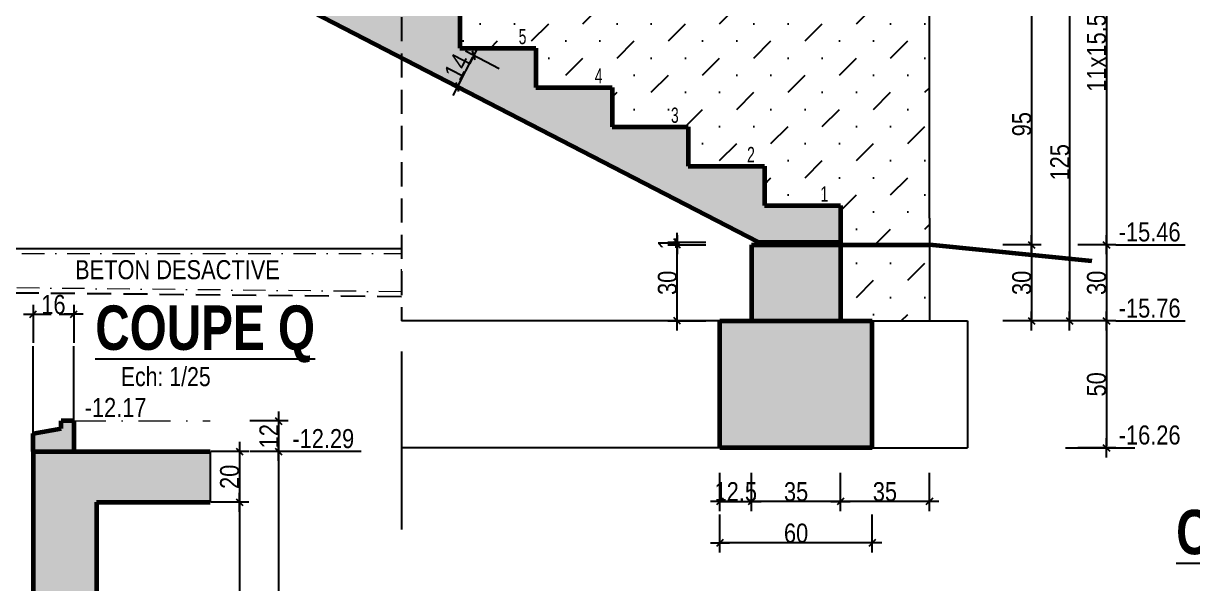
# Model space of a CAD drawing. Header units: millimetres. Extents: x 0 to 23921, y -3644 to 563.
# Drawn here: x 15260 to 16181, y -2215 to -1774 of the extents above; entities that cross this region are included whole.
import ezdxf
from ezdxf.enums import TextEntityAlignment as Align

# ---------------------------------------------------------------- set-up
doc = ezdxf.new("R2010")
doc.units = ezdxf.units.MM
doc.linetypes.add('CACHEX2', pattern=[19.05, 12.7, -6.35])
doc.linetypes.add('TIRETPTX2', pattern=[50.8, 25.4, -12.7, 0, -12.7])
for name, color, linetype in [('01_cote_gen', 4, 'Continuous'), ('01_linteaux', 2, 'Continuous'), ('01_murs_sup', 2, 'CACHEX2'), ('01_poch_BN', 9, 'Continuous'), ('01_poch_murs', 253, 'Continuous'), ('01_texte', 230, 'Continuous'), ('AA_COTES', 2, 'Continuous')]:
    doc.layers.add(name, color=color, linetype=linetype)
doc.layers.add('01_murs_coup', color=5, linetype='Continuous', lineweight=60)
doc.layers.add('01_tram_axes', color=2, linetype='TIRETPTX2', lineweight=9)
doc.styles.add('ARIAL NA', font='ARIALN.TTF')
doc.styles.add('impact', font='impact.ttf')
doc.styles.add('MATTE_TXT', font='arial.ttf')
doc.styles.add('STYLE2', font='ARIALN.TTF')
doc.dimstyles.new('JB25', dxfattribs={"dimscale": 0.1, "dimtxt": 150, "dimasz": 15, "dimexe": 0.1, "dimexo": 0.1, "dimgap": 0.09, "dimtad": 1, "dimdec": 1, "dimlfac": 0.5, "dimdsep": 46, "dimtxsty": 'STYLE2', "dimblk1": 'BOND_G', "dimblk2": 'BOND_D', "dimsah": 1, "dimcen": 1.5, "dimdle": 0.01, "dimse1": 1, "dimse2": 1, "dimclrd": 4, "dimclre": 2, "dimclrt": 6, "dimazin": 2, "dimtfac": 2.333333, "dimtdec": 1, "dimtix": 1, "dimtmove": 2, "dimatfit": 3, "dimldrblk": 'BOND_G', "dimfxl": 1, "dimtolj": 1, "dimtzin": 0, "dimarcsym": 0})
pattern_1 = [(45, (-7939.609, -2972.95), (13.470384, 40.411153), [19.05, -19.05, 0, -19.05, 0, -19.05])]

# ---------------------------------------------------------------- blocks, each defined once
blk = doc.blocks.new('BOND_G')
at = {"layer": 'AA_COTES', "color": 0}
for p, q in [((0, -5), (0, 15)), ((5, 0), (-5, 0)), ((1.77, 1.77), (-1.77, -1.77))]:
    blk.add_line(p, q, dxfattribs=at)
blk = doc.blocks.new('BOND_D')
at = {"layer": 'AA_COTES', "color": 0}
for p, q in [((5, 0), (-5, 0)), ((-1.77, -1.77), (1.77, 1.77)), ((0, 5), (0, -15))]:
    blk.add_line(p, q, dxfattribs=at)
blk = doc.blocks.new('*D3061')
at = {"layer": '01_cote_gen', "color": 4, "lineweight": -2, "transparency": 16777216}
blk.add_line((16113.39, -1608.59), (16113.39, -1946.59), dxfattribs=at)
at = {"layer": 'Defpoints', "color": 0, "transparency": 16777216}
for p in [(15356.9, -1607.09), (15991.9, -1948.09), (16113.39, -1948.09)]:
    blk.add_point(p, dxfattribs=at)
at = {"layer": '01_cote_gen', "color": 4, "lineweight": -2, "transparency": 16777216, "xscale": 1.5, "yscale": 1.5, "zscale": 1.5}
for name, p, rotation in [('BOND_G', (16113.39, -1607.09), 90), ('BOND_D', (16113.39, -1948.09), 270)]:
    blk.add_blockref(name, p, dxfattribs=dict(at, rotation=rotation))
at = {"layer": '01_cote_gen', "color": 6, "transparency": 16777216, "insert": (16105.72, -1777.59), "char_height": 15, "attachment_point": 5, "rotation": 90, "style": 'STYLE2'}
blk.add_mtext('\\A1;11x15.5=171', dxfattribs=at)
blk = doc.blocks.new('*D3062')
at = {"layer": '01_cote_gen', "color": 4, "lineweight": -2, "transparency": 16777216}
blk.add_line((16113.39, -1949.59), (16113.39, -2006.59), dxfattribs=at)
at = {"layer": 'Defpoints', "color": 0, "transparency": 16777216}
for p in [(16090.89, -1948.09), (16056.9, -2008.09), (16113.39, -2008.09)]:
    blk.add_point(p, dxfattribs=at)
at = {"layer": '01_cote_gen', "color": 4, "lineweight": -2, "transparency": 16777216, "xscale": 1.5, "yscale": 1.5, "zscale": 1.5}
for name, p, rotation in [('BOND_G', (16113.39, -1948.09), 90), ('BOND_D', (16113.39, -2008.09), 270)]:
    blk.add_blockref(name, p, dxfattribs=dict(at, rotation=rotation))
at = {"layer": '01_cote_gen', "color": 6, "transparency": 16777216, "insert": (16105.72, -1978.09), "char_height": 15, "attachment_point": 5, "rotation": 90, "style": 'STYLE2'}
blk.add_mtext('\\A1;30', dxfattribs=at)
blk = doc.blocks.new('*D3063')
at = {"layer": '01_cote_gen', "color": 4, "lineweight": -2, "transparency": 16777216}
blk.add_line((16113.39, -2009.59), (16113.39, -2106.59), dxfattribs=at)
at = {"layer": 'Defpoints', "color": 0, "transparency": 16777216}
for p in [(16090.89, -2008.09), (16056.9, -2108.09), (16113.39, -2108.09)]:
    blk.add_point(p, dxfattribs=at)
at = {"layer": '01_cote_gen', "color": 4, "lineweight": -2, "transparency": 16777216, "xscale": 1.5, "yscale": 1.5, "zscale": 1.5}
for name, p, rotation in [('BOND_G', (16113.39, -2008.09), 90), ('BOND_D', (16113.39, -2108.09), 270)]:
    blk.add_blockref(name, p, dxfattribs=dict(at, rotation=rotation))
at = {"layer": '01_cote_gen', "color": 6, "transparency": 16777216, "insert": (16105.72, -2058.09), "char_height": 15, "attachment_point": 5, "rotation": 90, "style": 'STYLE2'}
blk.add_mtext('\\A1;50', dxfattribs=at)
blk = doc.blocks.new('*D3090')
at = {"layer": '01_cote_gen', "color": 4, "lineweight": -2, "transparency": 16777216}
blk.add_line((15972.42, -2150.4), (15905.42, -2150.4), dxfattribs=at)
at = {"layer": 'Defpoints', "color": 0, "transparency": 16777216}
for p in [(15903.92, -1993.86), (15973.92, -2008.09), (15903.92, -2150.4)]:
    blk.add_point(p, dxfattribs=at)
at = {"layer": '01_cote_gen', "color": 4, "lineweight": -2, "transparency": 16777216, "xscale": 1.5, "yscale": 1.5, "zscale": 1.5, "rotation": 180}
blk.add_blockref('BOND_D', (15903.92, -2150.4), dxfattribs=at)
at = {"layer": '01_cote_gen', "color": 4, "lineweight": -2, "transparency": 16777216, "xscale": 1.5, "yscale": 1.5, "zscale": 1.5}
blk.add_blockref('BOND_G', (15973.92, -2150.4), dxfattribs=at)
at = {"layer": '01_cote_gen', "color": 6, "transparency": 16777216, "insert": (15938.92, -2142.73), "char_height": 15, "attachment_point": 5, "style": 'STYLE2'}
blk.add_mtext('\\A1;35', dxfattribs=at)
blk = doc.blocks.new('*D3083')
at = {"layer": '01_cote_gen', "color": 4, "lineweight": -2, "transparency": 16777216}
blk.add_line((15902.42, -2150.4), (15835.42, -2150.4), dxfattribs=at)
at = {"layer": 'Defpoints', "color": 0, "transparency": 16777216}
for p in [(15833.92, -1995.78), (15903.92, -1995.78), (15833.92, -2150.4)]:
    blk.add_point(p, dxfattribs=at)
at = {"layer": '01_cote_gen', "color": 4, "lineweight": -2, "transparency": 16777216, "xscale": 1.5, "yscale": 1.5, "zscale": 1.5, "rotation": 180}
blk.add_blockref('BOND_D', (15833.92, -2150.4), dxfattribs=at)
at = {"layer": '01_cote_gen', "color": 4, "lineweight": -2, "transparency": 16777216, "xscale": 1.5, "yscale": 1.5, "zscale": 1.5}
blk.add_blockref('BOND_G', (15903.92, -2150.4), dxfattribs=at)
at = {"layer": '01_cote_gen', "color": 6, "transparency": 16777216, "insert": (15868.92, -2142.73), "char_height": 15, "attachment_point": 5, "style": 'STYLE2'}
blk.add_mtext('\\A1;35', dxfattribs=at)
blk = doc.blocks.new('*D3084')
at = {"layer": '01_cote_gen', "color": 4, "lineweight": -2, "transparency": 16777216}
blk.add_line((15927.42, -2183.05), (15810.42, -2183.05), dxfattribs=at)
at = {"layer": 'Defpoints', "color": 0, "transparency": 16777216}
for p in [(15928.92, -2071.17), (15808.92, -2082.21), (15808.92, -2183.05)]:
    blk.add_point(p, dxfattribs=at)
at = {"layer": '01_cote_gen', "color": 4, "lineweight": -2, "transparency": 16777216, "xscale": 1.5, "yscale": 1.5, "zscale": 1.5, "rotation": 180}
blk.add_blockref('BOND_D', (15808.92, -2183.05), dxfattribs=at)
at = {"layer": '01_cote_gen', "color": 4, "lineweight": -2, "transparency": 16777216, "xscale": 1.5, "yscale": 1.5, "zscale": 1.5}
blk.add_blockref('BOND_G', (15928.92, -2183.05), dxfattribs=at)
at = {"layer": '01_cote_gen', "color": 6, "transparency": 16777216, "insert": (15868.92, -2175.38), "char_height": 15, "attachment_point": 5, "style": 'STYLE2'}
blk.add_mtext('\\A1;60', dxfattribs=at)
blk = doc.blocks.new('*D3085')
at = {"layer": '01_cote_gen', "color": 4, "lineweight": -2, "transparency": 16777216}
for p, q in [((15807.42, -2150.4), (15805.92, -2150.4)), ((15808.92, -2150.4), (15833.92, -2150.4)), ((15835.42, -2150.4), (15836.92, -2150.4))]:
    blk.add_line(p, q, dxfattribs=at)
at = {"layer": 'Defpoints', "color": 0, "transparency": 16777216}
for p in [(15833.92, -1988.58), (15808.92, -2025.07), (15833.92, -2150.4)]:
    blk.add_point(p, dxfattribs=at)
at = {"layer": '01_cote_gen', "color": 4, "lineweight": -2, "transparency": 16777216, "xscale": 1.5, "yscale": 1.5, "zscale": 1.5}
blk.add_blockref('BOND_G', (15808.92, -2150.4), dxfattribs=at)
at = {"layer": '01_cote_gen', "color": 4, "lineweight": -2, "transparency": 16777216, "xscale": 1.5, "yscale": 1.5, "zscale": 1.5, "rotation": 180}
blk.add_blockref('BOND_D', (15833.92, -2150.4), dxfattribs=at)
at = {"layer": '01_cote_gen', "color": 6, "transparency": 16777216, "insert": (15821.42, -2142.73), "char_height": 15, "attachment_point": 5, "style": 'STYLE2'}
blk.add_mtext('\\A1;12.5', dxfattribs=at)
blk = doc.blocks.new('*D3055')
at = {"layer": '01_cote_gen', "color": 4, "lineweight": -2, "transparency": 16777216}
blk.add_line((16054.44, -1759.59), (16054.44, -1946.59), dxfattribs=at)
at = {"layer": 'Defpoints', "color": 0, "transparency": 16777216}
for p in [(15998.46, -1758.09), (15938.46, -1948.09), (16054.44, -1948.09)]:
    blk.add_point(p, dxfattribs=at)
at = {"layer": '01_cote_gen', "color": 4, "lineweight": -2, "transparency": 16777216, "xscale": 1.5, "yscale": 1.5, "zscale": 1.5}
for name, p, rotation in [('BOND_G', (16054.44, -1758.09), 90), ('BOND_D', (16054.44, -1948.09), 270)]:
    blk.add_blockref(name, p, dxfattribs=dict(at, rotation=rotation))
at = {"layer": '01_cote_gen', "color": 6, "transparency": 16777216, "insert": (16046.78, -1853.09), "char_height": 15, "attachment_point": 5, "rotation": 90, "style": 'STYLE2'}
blk.add_mtext('\\A1;95', dxfattribs=at)
blk = doc.blocks.new('*D3059')
at = {"layer": '01_cote_gen', "color": 4, "lineweight": -2, "transparency": 16777216}
blk.add_line((15305.42, -1502.58), (15902.42, -1502.58), dxfattribs=at)
at = {"layer": 'Defpoints', "color": 0, "transparency": 16777216}
for p in [(15903.92, -1502.58), (15303.92, -1573.47), (15903.92, -1883.47)]:
    blk.add_point(p, dxfattribs=at)
at = {"layer": '01_cote_gen', "color": 4, "lineweight": -2, "transparency": 16777216, "xscale": 1.5, "yscale": 1.5, "zscale": 1.5, "rotation": 180}
blk.add_blockref('BOND_G', (15303.92, -1502.58), dxfattribs=at)
at = {"layer": '01_cote_gen', "color": 4, "lineweight": -2, "transparency": 16777216, "xscale": 1.5, "yscale": 1.5, "zscale": 1.5}
blk.add_blockref('BOND_D', (15903.92, -1502.58), dxfattribs=at)
at = {"layer": '01_cote_gen', "color": 6, "transparency": 16777216, "insert": (15621.35, -1494.91), "char_height": 15, "attachment_point": 5, "style": 'STYLE2'}
blk.add_mtext('\\A1;10x30=300', dxfattribs=at)
blk = doc.blocks.new('*D3044')
at = {"layer": '01_cote_gen', "color": 4, "lineweight": -2, "transparency": 16777216}
blk.add_line((16084.44, -1759.59), (16084.44, -2006.59), dxfattribs=at)
at = {"layer": 'Defpoints', "color": 0, "transparency": 16777216}
for p in [(16058.7, -1758.09), (16017.31, -2008.09), (16084.44, -2008.09)]:
    blk.add_point(p, dxfattribs=at)
at = {"layer": '01_cote_gen', "color": 4, "lineweight": -2, "transparency": 16777216, "xscale": 1.5, "yscale": 1.5, "zscale": 1.5}
for name, p, rotation in [('BOND_G', (16084.44, -1758.09), 90), ('BOND_D', (16084.44, -2008.09), 270)]:
    blk.add_blockref(name, p, dxfattribs=dict(at, rotation=rotation))
at = {"layer": '01_cote_gen', "color": 6, "transparency": 16777216, "insert": (16076.78, -1883.09), "char_height": 15, "attachment_point": 5, "rotation": 90, "style": 'STYLE2'}
blk.add_mtext('\\A1;125', dxfattribs=at)
blk = doc.blocks.new('*D3045')
at = {"layer": '01_cote_gen', "color": 4, "lineweight": -2, "transparency": 16777216}
blk.add_line((16054.44, -1949.59), (16054.44, -2006.59), dxfattribs=at)
at = {"layer": 'Defpoints', "color": 0, "transparency": 16777216}
for p in [(16061.94, -1948.09), (16020.55, -2008.09), (16054.44, -2008.09)]:
    blk.add_point(p, dxfattribs=at)
at = {"layer": '01_cote_gen', "color": 4, "lineweight": -2, "transparency": 16777216, "xscale": 1.5, "yscale": 1.5, "zscale": 1.5}
for name, p, rotation in [('BOND_G', (16054.44, -1948.09), 90), ('BOND_D', (16054.44, -2008.09), 270)]:
    blk.add_blockref(name, p, dxfattribs=dict(at, rotation=rotation))
at = {"layer": '01_cote_gen', "color": 6, "transparency": 16777216, "insert": (16046.78, -1978.09), "char_height": 15, "attachment_point": 5, "rotation": 90, "style": 'STYLE2'}
blk.add_mtext('\\A1;30', dxfattribs=at)
blk = doc.blocks.new('*D3075')
at = {"layer": '01_cote_gen', "color": 4, "lineweight": -2, "transparency": 16777216}
blk.add_line((15775.28, -2006.59), (15775.28, -1949.59), dxfattribs=at)
at = {"layer": 'Defpoints', "color": 0, "transparency": 16777216}
for p in [(15775.28, -1948.09), (15865.1, -1948.09), (15865.1, -2008.09)]:
    blk.add_point(p, dxfattribs=at)
at = {"layer": '01_cote_gen', "color": 4, "lineweight": -2, "transparency": 16777216, "xscale": 1.5, "yscale": 1.5, "zscale": 1.5}
for name, p, rotation in [('BOND_D', (15775.28, -1948.09), 90), ('BOND_G', (15775.28, -2008.09), 270)]:
    blk.add_blockref(name, p, dxfattribs=dict(at, rotation=rotation))
at = {"layer": '01_cote_gen', "color": 6, "transparency": 16777216, "insert": (15767.61, -1978.09), "char_height": 15, "attachment_point": 5, "rotation": 90, "style": 'STYLE2'}
blk.add_mtext('\\A1;30', dxfattribs=at)
blk = doc.blocks.new('*D3076')
at = {"layer": '01_cote_gen', "color": 4, "lineweight": -2, "transparency": 16777216}
for p, q in [((15775.28, -1944.59), (15775.28, -1943.09)), ((15775.28, -1946.09), (15775.28, -1948.09)), ((15775.28, -1949.59), (15775.28, -1951.09))]:
    blk.add_line(p, q, dxfattribs=at)
at = {"layer": 'Defpoints', "color": 0, "transparency": 16777216}
for p in [(15775.28, -1948.09), (15851.95, -1946.09), (15851.95, -1948.09)]:
    blk.add_point(p, dxfattribs=at)
at = {"layer": '01_cote_gen', "color": 4, "lineweight": -2, "transparency": 16777216, "xscale": 1.5, "yscale": 1.5, "zscale": 1.5}
for name, p, rotation in [('BOND_G', (15775.28, -1946.09), 270), ('BOND_D', (15775.28, -1948.09), 90)]:
    blk.add_blockref(name, p, dxfattribs=dict(at, rotation=rotation))
at = {"layer": '01_cote_gen', "color": 6, "transparency": 16777216, "insert": (15767.74, -1947.09), "char_height": 15, "attachment_point": 5, "rotation": 90, "style": 'STYLE2'}
blk.add_mtext('\\A1;1', dxfattribs=at)
blk = doc.blocks.new('*D3054')
at = {"layer": '01_cote_gen', "color": 4, "lineweight": -2, "transparency": 16777216}
blk.add_line((15602.86, -1822.37), (15614.34, -1800.16), dxfattribs=at)
at = {"layer": 'Defpoints', "color": 0, "transparency": 16777216}
for p in [(15615.03, -1798.83), (15644.79, -1814.2), (15631.93, -1839.08)]:
    blk.add_point(p, dxfattribs=at)
at = {"layer": '01_cote_gen', "color": 4, "lineweight": -2, "transparency": 16777216, "xscale": 1.5, "yscale": 1.5, "zscale": 1.5}
for name, p, rotation in [('BOND_D', (15615.03, -1798.83), 62.67610869865847), ('BOND_G', (15602.17, -1823.7), 242.6761086986585)]:
    blk.add_blockref(name, p, dxfattribs=dict(at, rotation=rotation))
at = {"layer": '01_cote_gen', "color": 6, "transparency": 16777216, "insert": (15601.9, -1807.8), "char_height": 15, "attachment_point": 5, "rotation": 62.67611, "style": 'STYLE2'}
blk.add_mtext('\\A1;14', dxfattribs=at)
blk = doc.blocks.new('*D3092')
at = {"layer": '01_cote_gen', "color": 4, "lineweight": -2, "transparency": 16777216}
blk.add_line((15430.32, -2112.43), (15430.32, -2149.43), dxfattribs=at)
at = {"layer": 'Defpoints', "color": 0, "transparency": 16777216}
for p in [(15337.48, -2110.93), (15362.48, -2150.93), (15430.32, -2150.93)]:
    blk.add_point(p, dxfattribs=at)
at = {"layer": '01_cote_gen', "color": 4, "lineweight": -2, "transparency": 16777216, "xscale": 1.5, "yscale": 1.5, "zscale": 1.5}
for name, p, rotation in [('BOND_G', (15430.32, -2110.93), 90), ('BOND_D', (15430.32, -2150.93), 270)]:
    blk.add_blockref(name, p, dxfattribs=dict(at, rotation=rotation))
at = {"layer": '01_cote_gen', "color": 6, "transparency": 16777216, "insert": (15422.65, -2130.93), "char_height": 15, "attachment_point": 5, "rotation": 90, "style": 'STYLE2'}
blk.add_mtext('\\A1;20', dxfattribs=at)
blk = doc.blocks.new('*D3093')
at = {"layer": '01_cote_gen', "color": 4, "lineweight": -2, "transparency": 16777216}
blk.add_line((15430.32, -2152.43), (15430.32, -2745.43), dxfattribs=at)
at = {"layer": 'Defpoints', "color": 0, "transparency": 16777216}
for p in [(15339.23, -2150.93), (15375.4, -2746.93), (15430.32, -2746.93)]:
    blk.add_point(p, dxfattribs=at)
at = {"layer": '01_cote_gen', "color": 4, "lineweight": -2, "transparency": 16777216, "xscale": 1.5, "yscale": 1.5, "zscale": 1.5}
for name, p, rotation in [('BOND_G', (15430.32, -2150.93), 90), ('BOND_D', (15430.32, -2746.93), 270)]:
    blk.add_blockref(name, p, dxfattribs=dict(at, rotation=rotation))
at = {"layer": '01_cote_gen', "color": 6, "transparency": 16777216, "insert": (15422.65, -2448.93), "char_height": 15, "attachment_point": 5, "rotation": 90, "style": 'STYLE2'}
blk.add_mtext('\\A1;298', dxfattribs=at)
blk = doc.blocks.new('*D3094')
at = {"layer": '01_cote_gen', "color": 4, "lineweight": -2, "transparency": 16777216}
blk.add_line((15461.13, -2112.43), (15461.13, -2745.43), dxfattribs=at)
at = {"layer": 'Defpoints', "color": 0, "transparency": 16777216}
for p in [(15355.3, -2110.93), (15355.3, -2746.93), (15461.13, -2746.93)]:
    blk.add_point(p, dxfattribs=at)
at = {"layer": '01_cote_gen', "color": 4, "lineweight": -2, "transparency": 16777216, "xscale": 1.5, "yscale": 1.5, "zscale": 1.5}
for name, p, rotation in [('BOND_G', (15461.13, -2110.93), 90), ('BOND_D', (15461.13, -2746.93), 270)]:
    blk.add_blockref(name, p, dxfattribs=dict(at, rotation=rotation))
at = {"layer": '01_cote_gen', "color": 6, "transparency": 16777216, "insert": (15453.47, -2428.93), "char_height": 15, "attachment_point": 5, "rotation": 90, "style": 'STYLE2'}
blk.add_mtext('\\A1;318', dxfattribs=at)
blk = doc.blocks.new('*D3095')
at = {"layer": '01_cote_gen', "color": 4, "lineweight": -2, "transparency": 16777216}
blk.add_line((15461.13, -2088.43), (15461.13, -2109.43), dxfattribs=at)
at = {"layer": 'Defpoints', "color": 0, "transparency": 16777216}
for p in [(15372.72, -2086.93), (15372.72, -2110.93), (15461.13, -2110.93)]:
    blk.add_point(p, dxfattribs=at)
at = {"layer": '01_cote_gen', "color": 4, "lineweight": -2, "transparency": 16777216, "xscale": 1.5, "yscale": 1.5, "zscale": 1.5}
for name, p, rotation in [('BOND_G', (15461.13, -2086.93), 90), ('BOND_D', (15461.13, -2110.93), 270)]:
    blk.add_blockref(name, p, dxfattribs=dict(at, rotation=rotation))
at = {"layer": '01_cote_gen', "color": 6, "transparency": 16777216, "insert": (15453.59, -2098.93), "char_height": 15, "attachment_point": 5, "rotation": 90, "style": 'STYLE2'}
blk.add_mtext('\\A1;12', dxfattribs=at)
blk = doc.blocks.new('*D3099')
at = {"layer": '01_murs_sup', "color": 4, "lineweight": -2, "transparency": 16777216}
blk.add_line((15269.27, -2002.86), (15298.27, -2002.86), dxfattribs=at)
at = {"layer": 'Defpoints', "color": 0, "transparency": 16777216}
for p in [(15299.77, -2002.86), (15267.77, -2027.94), (15299.77, -2027.94)]:
    blk.add_point(p, dxfattribs=at)
at = {"layer": '01_murs_sup', "color": 4, "lineweight": -2, "transparency": 16777216, "xscale": 1.5, "yscale": 1.5, "zscale": 1.5, "rotation": 180}
blk.add_blockref('BOND_G', (15267.77, -2002.86), dxfattribs=at)
at = {"layer": '01_murs_sup', "color": 4, "lineweight": -2, "transparency": 16777216, "xscale": 1.5, "yscale": 1.5, "zscale": 1.5}
blk.add_blockref('BOND_D', (15299.77, -2002.86), dxfattribs=at)
at = {"layer": '01_murs_sup', "color": 6, "transparency": 16777216, "insert": (15283.77, -1995.2), "char_height": 15, "attachment_point": 5, "style": 'STYLE2'}
blk.add_mtext('\\A1;16', dxfattribs=at)

msp = doc.modelspace()

# ---------------------------------------------------------------- hatches: boundary and pattern name
at = {"layer": '01_poch_BN'}
h = msp.add_hatch(color=256, dxfattribs=at)
h.dxf.hatch_style = 1
h.paths.add_polyline_path([(15259.92, -1607.09), (15043.85, -1607.09), (15043.85, -1647.09), (15259.92, -1647.09)])
h.paths.add_polyline_path([(14599.94, -1375.75), (14559.93, -1355.09), (14529.94, -1355.09), (14529.94, -1415.09), (14599.94, -1415.09)])
h.paths.add_polyline_path([(14629.94, -1415.09), (14499.94, -1415.09), (14499.94, -1475.09), (14629.94, -1475.09)])
h.paths.add_polyline_path([(15903.92, -1948.09), (15833.92, -1948.09), (15833.92, -2008.09), (15903.92, -2008.09)])
h.paths.add_polyline_path([(15928.92, -2008.09), (15808.92, -2008.09), (15808.92, -2108.09), (15928.92, -2108.09)])
h = msp.add_hatch(color=256, dxfattribs=at)
h.dxf.hatch_style = 1
h.paths.add_polyline_path([(15317.77, -2150.93), (15407.19, -2150.93), (15407.19, -2110.93), (15267.77, -2110.93), (15267.77, -2746.93), (15317.77, -2746.93)])
h.paths.add_polyline_path([(15393.88, -2746.93), (15267.77, -2746.93), (15267.77, -2775.58), (15288.3, -2775.58), (15288.3, -2762.02), (15393.88, -2762.02)])
h.paths.add_polyline_path([(15299.77, -2086.93), (15289.77, -2086.93), (15289.77, -2092.93), (15267.77, -2096.93), (15267.77, -2110.93), (15299.77, -2110.93)])
at = {"layer": '01_poch_murs'}
h = msp.add_hatch(dxfattribs=at)
h.set_pattern_fill('DOTS', color=256, scale=2)
h.set_pattern_definition([(0, (-7939.6086, -2972.9498), (1.5875, 3.175), [0, -3.175])])
h.paths.add_polyline_path([(14693.92, -1357.09), (14633.92, -1357.09), (14633.92, -1355.09), (14569.05, -1355.09), (14721.36, -1433.78, 0.271205), (14713.65, -1416.97, 0.489293), (14715.09, -1388.09), (14693.92, -1388.09)])
h.paths.add_polyline_path([(14753.92, -1388.09), (14715.09, -1388.09, -0.489293), (14713.65, -1416.97, -0.271205), (14721.36, -1433.78), (15049.05, -1603.09), (15113.92, -1603.09), (15113.92, -1574.09), (15053.92, -1574.09), (15053.92, -1543.09), (14993.92, -1543.09), (14993.92, -1512.09), (14933.92, -1512.09), (14933.92, -1481.09), (14873.92, -1481.09), (14873.92, -1450.09), (14813.92, -1450.09), (14813.92, -1419.09), (14753.92, -1419.09)])
h.paths.add_polyline_path([(15363.92, -1638.09), (15303.92, -1638.09), (15303.92, -1607.09), (15259.92, -1607.09), (15259.92, -1646.87), (15557.92, -1800.84), (15557.92, -1762.09), (15543.92, -1762.09), (15543.92, -1731.09), (15483.92, -1731.09), (15483.92, -1700.09), (15423.92, -1700.09), (15423.92, -1669.09), (15363.92, -1669.09)])
h.paths.add_polyline_path([(15783.92, -1855.09), (15723.92, -1855.09), (15723.92, -1824.09), (15663.92, -1824.09), (15663.92, -1793.09), (15603.92, -1793.09), (15603.92, -1762.09), (15557.92, -1762.09), (15557.92, -1800.84), (15839.05, -1946.09), (15903.92, -1946.09), (15903.92, -1917.09), (15843.92, -1917.09), (15843.92, -1886.09), (15783.92, -1886.09)])
h.paths.add_polyline_path([(15609.48, -1827.26), (15621.7, -1803.61), (15593.95, -1789.28), (15581.74, -1812.92)], flags=24)
at = {"layer": '01_poch_murs', "ltscale": 3}
h = msp.add_hatch(dxfattribs=at)
h.set_pattern_fill('MUDST', color=256, scale=3, angle=45)
h.set_pattern_definition(pattern_1)
h.paths.add_polyline_path([(15557.92, -1355.09), (15457.92, -1355.09), (15457.92, -1415.09), (15557.92, -1415.09)])
h.paths.add_polyline_path([(15557.92, -1540.15), (15557.92, -1762.09), (15603.92, -1762.09), (15603.92, -1793.09), (15663.92, -1793.09), (15663.92, -1824.09), (15723.92, -1824.09), (15723.92, -1855.09), (15783.92, -1855.09), (15783.92, -1886.09), (15843.92, -1886.09), (15843.92, -1917.09), (15903.92, -1917.09), (15903.92, -1948.09), (15973.92, -1948.09), (15973.92, -1927.09), (15973.92, -1758.09)])
h.paths.add_polyline_path([(15773.96, -1747.24, -1), (15729.82, -1747.24, -1)], flags=16)
h.paths.add_polyline_path([(15768.47, -1747.24, -1), (15735.31, -1747.24, -1)], flags=0)
h.paths.add_polyline_path([(15147.92, -1355.09), (15115.92, -1355.09), (15115.92, -1607.09), (15147.92, -1607.09)])
h.paths.add_polyline_path([(15587.26, -1762.29), (15599.5, -1762.29), (15599.5, -1743.91), (15587.26, -1743.91)], flags=25)
h.paths.add_polyline_path([(15647.31, -1793.24), (15659.45, -1793.24), (15659.45, -1775.17), (15647.31, -1775.17)], flags=25)
h.paths.add_polyline_path([(15707.32, -1824.03), (15719.44, -1824.03), (15719.44, -1806.03), (15707.32, -1806.03)], flags=24)
h.paths.add_polyline_path([(15767.26, -1855.29), (15779.5, -1855.29), (15779.5, -1836.91), (15767.26, -1836.91)], flags=25)
h.paths.add_polyline_path([(15827.31, -1886.04), (15839.45, -1886.04), (15839.45, -1867.96), (15827.31, -1867.96)], flags=24)
h.paths.add_polyline_path([(15885.12, -1917.04), (15897.26, -1917.04), (15897.26, -1898.96), (15885.12, -1898.96)], flags=24)
h.paths.add_polyline_path([(15738.64, -1757.3), (15765.41, -1757.3), (15765.41, -1734.32), (15738.64, -1734.32)], flags=8)
h = msp.add_hatch(dxfattribs=at)
h.set_pattern_fill('MUDST', color=256, scale=3, angle=45)
h.set_pattern_definition(pattern_1)
h.paths.add_polyline_path([(15973.92, -1948.09), (15903.92, -1948.09), (15903.92, -2008.09), (15928.92, -2008.09), (15973.92, -2008.09)])

# ---------------------------------------------------------------- linework, layer by layer
at = {"layer": '01_linteaux', "linetype": 'CACHEX2', "ltscale": 1.5}
for p, q in [((15557.92, -1540.15), (15557.92, -2008.09)), ((15557.92, -1989.09), (15147.73, -1985.09))]:
    msp.add_line(p, q, dxfattribs=at)
at = {"layer": '01_linteaux'}
for p, q in [((15973.92, -1927.09), (15973.92, -1758.09)), ((15973.92, -1927.09), (15973.92, -2008.09)), ((15148.05, -1951.09), (15557.92, -1951.09)), ((15808.92, -2008.09), (15557.92, -2008.09)), ((15928.92, -2008.09), (16003.92, -2008.09)), ((16003.92, -2008.09), (16003.92, -2108.09)), ((15267.77, -2096.93), (15267.77, -2027.94)), ((15299.77, -2086.93), (15299.77, -2027.94)), ((15557.92, -2032.09), (15557.92, -2172.5)), ((15808.92, -2108.09), (15557.92, -2108.09)), ((15928.92, -2108.09), (16003.92, -2108.09))]:
    msp.add_line(p, q, dxfattribs=at)
at = {"layer": '01_murs_coup'}
for p, q in [((15839.05, -1946.09), (15259.92, -1646.87)), ((15603.92, -1762.09), (15603.92, -1793.09)), ((15603.92, -1793.09), (15663.92, -1793.09)), ((15663.92, -1793.09), (15663.92, -1824.09)), ((15663.92, -1824.09), (15723.92, -1824.09)), ((15723.92, -1824.09), (15723.92, -1855.09)), ((15723.92, -1855.09), (15783.92, -1855.09)), ((15783.92, -1855.09), (15783.92, -1886.09)), ((15783.92, -1886.09), (15843.92, -1886.09)), ((15843.92, -1886.09), (15843.92, -1917.09)), ((15843.92, -1917.09), (15903.92, -1917.09)), ((15903.92, -1917.09), (15903.92, -1948.09)), ((15903.92, -1927.09), (15903.92, -2008.09)), ((15833.92, -1948.09), (15833.92, -2008.09)), ((15833.92, -1948.09), (15903.92, -1948.09)), ((15839.05, -1946.09), (15903.92, -1946.09)), ((15903.92, -1948.09), (15973.92, -1948.09)), ((16101.94, -1960.89), (15973.92, -1948.09)), ((15808.92, -2008.09), (15928.92, -2008.09)), ((15808.92, -2108.09), (15808.92, -2008.09)), ((15928.92, -2108.09), (15928.92, -2008.09)), ((15289.77, -2092.93), (15289.77, -2086.93)), ((15299.77, -2086.93), (15289.77, -2086.93)), ((15299.77, -2086.93), (15299.77, -2110.93)), ((15267.77, -2096.93), (15289.77, -2092.93)), ((15267.77, -2110.93), (15267.77, -2096.93)), ((15928.92, -2108.09), (15808.92, -2108.09)), ((15267.77, -2110.93), (15407.19, -2110.93)), ((15267.77, -2110.93), (15267.77, -2775.58)), ((15317.77, -2150.93), (15407.19, -2150.93)), ((15317.77, -2150.93), (15317.77, -2746.93))]:
    msp.add_line(p, q, dxfattribs=at)
at = {"layer": '01_poch_BN'}
msp.add_line((15407.19, -2110.93), (15407.19, -2150.93), dxfattribs=at)
at = {"layer": '01_texte'}
for p, q in [((16120.89, -1948.09), (16175.4, -1948.09)), ((16120.89, -2008.09), (16175.4, -2008.09)), ((16081.3, -2108.09), (16135.81, -2108.09)), ((15526.33, -2110.93), (15468.63, -2110.93))]:
    msp.add_line(p, q, dxfattribs=at)
at = {"layer": '01_tram_axes', "ltscale": 0.7}
for p, q in [((15151.92, -1955.09), (15557.95, -1955.09)), ((15557.95, -1985.09), (15557.95, -1955.09)), ((15557.95, -1985.09), (15151.92, -1981.13))]:
    msp.add_line(p, q, dxfattribs=at)
at = {"layer": '01_tram_axes'}
msp.add_line((15299.77, -2086.93), (15407.19, -2086.93), dxfattribs=at)

# ---------------------------------------------------------------- texts
at = {"layer": '01_texte', "style": 'ARIAL NA', "width": 0.8}
for s, p in [('5', (15650.32, -1790.03)), ('4', (15710.32, -1821.03)), ('3', (15770.32, -1852.03)), ('2', (15830.32, -1883.03)), ('1', (15888.13, -1914.03))]:
    msp.add_text(s, height=12, dxfattribs=at).set_placement(p)
at = {"layer": '01_texte', "style": 'ARIAL NA'}
for s, p in [('-15.46', (16123.14, -1945.47)), ('BETON DESACTIVE', (15300.84, -1975.23)), ('-15.76', (16123.14, -2005.47)), ('-12.17', (15308.39, -2083.82)), ('-16.26', (16123.14, -2105.47)), ('-12.29', (15472.04, -2108.31))]:
    msp.add_text(s, height=15, dxfattribs=at).set_placement(p)
at = {"layer": '01_texte', "style": 'impact'}
for s, p in [('%%UCOUPE Q', (15403.33, -2041.42)), ('%%UCOUPE S', (16252.87, -2202.44))]:
    msp.add_text(s, height=35, dxfattribs=at).set_placement(p, align=Align.BOTTOM_CENTER)
at = {"layer": '01_texte', "style": 'MATTE_TXT', "width": 0.8}
msp.add_text('Ech: 1/25', height=15, dxfattribs=at).set_placement((15372.29, -2063.98), align=Align.BOTTOM_CENTER)

# ---------------------------------------------------------------- dimensions: what is measured, and where the dimension line sits
at = {"layer": '01_cote_gen'}
dim = msp.add_linear_dim(base=(15903.92, -1502.58), p1=(15303.92, -1573.47), p2=(15903.92, -1883.47), text='10x30=300', dimstyle='JB25', dxfattribs=at)
dim.commit()
dim.dimension.update_dxf_attribs({"geometry": '*D3059', "text_midpoint": (15621.35, -1494.91), "dimtype": 160})
dim = msp.add_linear_dim(base=(16113.39, -1948.09), p1=(15356.9, -1607.09), p2=(15991.9, -1948.09), angle=90, text='11x15.5=171', dimstyle='JB25', dxfattribs=at)
dim.commit()
dim.dimension.update_dxf_attribs({"geometry": '*D3061', "text_midpoint": (16105.72, -1777.59)})
for base, p1, p2, picture, middle in [((16054.44, -1948.09), (15998.46, -1758.09), (15938.46, -1948.09), '*D3055', (16046.78, -1853.09)), ((16084.44, -2008.09), (16058.7, -1758.09), (16017.31, -2008.09), '*D3044', (16076.78, -1883.09)), ((15775.28, -1948.09), (15865.1, -2008.09), (15865.1, -1948.09), '*D3075', (15767.61, -1978.09)), ((15775.28, -1948.09), (15851.95, -1946.09), (15851.95, -1948.09), '*D3076', (15767.74, -1947.09)), ((16054.44, -2008.09), (16061.94, -1948.09), (16020.55, -2008.09), '*D3045', (16046.78, -1978.09)), ((16113.39, -2008.09), (16090.89, -1948.09), (16056.9, -2008.09), '*D3062', (16105.72, -1978.09)), ((16113.39, -2108.09), (16090.89, -2008.09), (16056.9, -2108.09), '*D3063', (16105.72, -2058.09)), ((15461.13, -2110.93), (15372.72, -2086.93), (15372.72, -2110.93), '*D3095', (15453.59, -2098.93)), ((15430.32, -2150.93), (15337.48, -2110.93), (15362.48, -2150.93), '*D3092', (15422.65, -2130.93)), ((15461.13, -2746.93), (15355.3, -2110.93), (15355.3, -2746.93), '*D3094', (15453.47, -2428.93)), ((15430.32, -2746.93), (15339.23, -2150.93), (15375.4, -2746.93), '*D3093', (15422.65, -2448.93))]:
    dim = msp.add_linear_dim(base=base, p1=p1, p2=p2, angle=90, dimstyle='JB25', dxfattribs=at)
    dim.commit()
    dim.dimension.update_dxf_attribs({"geometry": picture, "text_midpoint": middle})
dim = msp.add_aligned_dim(p1=(15631.93, -1839.08), p2=(15644.79, -1814.2), distance=33.5, dimstyle='JB25', dxfattribs=at)
dim.commit()
dim.dimension.update_dxf_attribs({"geometry": '*D3054', "text_midpoint": (15601.9, -1807.8)})
for base, p1, p2, picture, middle in [((15833.92, -2150.4), (15808.92, -2025.07), (15833.92, -1988.58), '*D3085', (15821.42, -2142.73)), ((15833.92, -2150.4), (15903.92, -1995.78), (15833.92, -1995.78), '*D3083', (15868.92, -2142.73)), ((15903.92, -2150.4), (15973.92, -2008.09), (15903.92, -1993.86), '*D3090', (15938.92, -2142.73)), ((15808.92, -2183.05), (15928.92, -2071.17), (15808.92, -2082.21), '*D3084', (15868.92, -2175.38))]:
    dim = msp.add_linear_dim(base=base, p1=p1, p2=p2, dimstyle='JB25', dxfattribs=at)
    dim.commit()
    dim.dimension.update_dxf_attribs({"geometry": picture, "text_midpoint": middle})
at = {"layer": '01_murs_sup'}
dim = msp.add_linear_dim(base=(15299.77, -2002.86), p1=(15267.77, -2027.94), p2=(15299.77, -2027.94), dimstyle='JB25', dxfattribs=at)
dim.commit()
dim.dimension.update_dxf_attribs({"geometry": '*D3099', "text_midpoint": (15283.77, -1995.2)})

doc.saveas('drawing.dxf')
